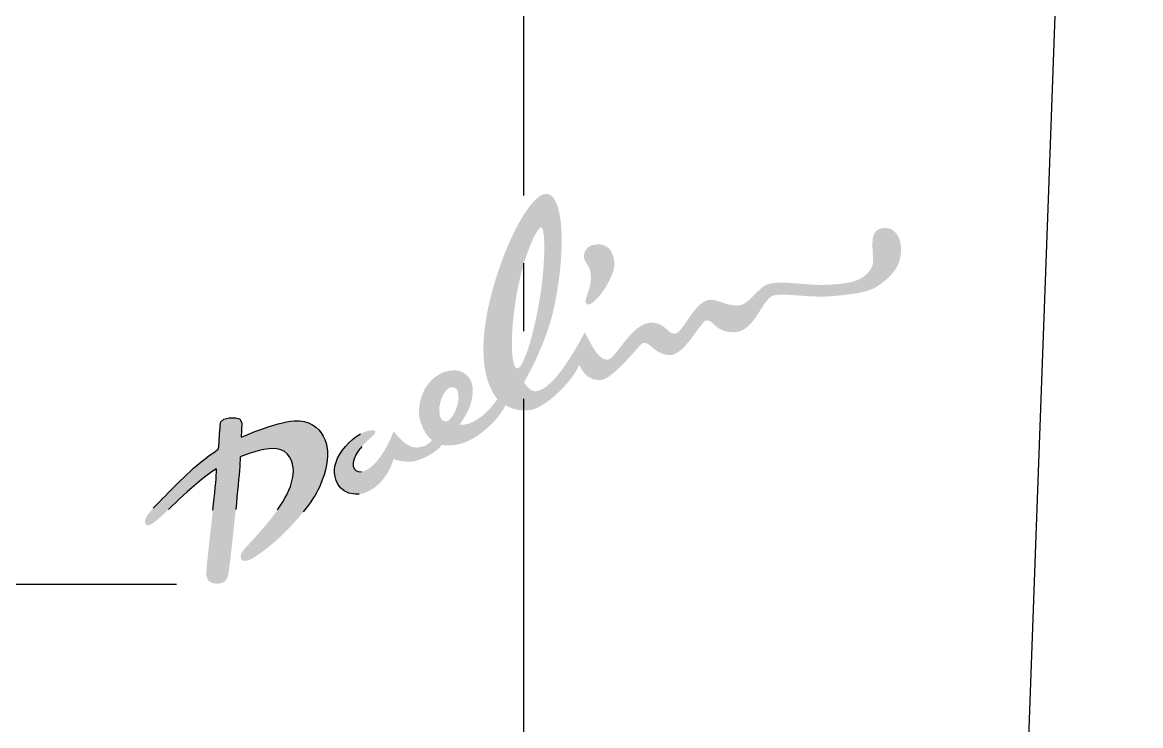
# Model space of a CAD drawing. Extents: x -5628 to -5208, y -2139 to -1842.
# Drawn here: x -5573.59 to -5544.73, y -2045.57 to -2027.41 of the extents above; entities that cross this region are included whole.
import ezdxf

# ---------------------------------------------------------------- set-up
doc = ezdxf.new("R2010")
doc.units = 0
doc.header["$LTSCALE"] = 7
doc.linetypes.add('CENTER', pattern=[2, 1.25, -0.25, 0.25, -0.25])
doc.layers.get('0').update_dxf_attribs({"color": 2, "linetype": 'CONTINUOUS'})
doc.layers.add('D', color=2, linetype='CONTINUOUS')

msp = doc.modelspace()

# ---------------------------------------------------------------- hatches: boundary and pattern name
at = {"layer": 'D', "linetype": 'Continuous'}
h = msp.add_hatch(color=256, dxfattribs=at)
h.paths.add_polyline_path([(-5558.887, -2033.157), (-5558.742, -2033.135), (-5558.639, -2033.145), (-5558.542, -2033.178), (-5558.456, -2033.237), (-5558.385, -2033.328), (-5558.335, -2033.455), (-5558.31, -2033.622), (-5558.316, -2033.724), (-5558.343, -2033.838), (-5558.388, -2033.96), (-5558.446, -2034.084), (-5558.515, -2034.209), (-5558.592, -2034.327), (-5558.672, -2034.436), (-5558.753, -2034.532), (-5558.831, -2034.609), (-5558.903, -2034.663), (-5558.965, -2034.691), (-5559.014, -2034.687), (-5559.049, -2034.654), (-5559.057, -2034.605), (-5559.046, -2034.541), (-5559.021, -2034.464), (-5558.989, -2034.375), (-5558.956, -2034.273), (-5558.93, -2034.161), (-5558.916, -2034.039), (-5558.92, -2033.908), (-5558.951, -2033.769), (-5559.003, -2033.669), (-5559.069, -2033.563), (-5559.102, -2033.461), (-5559.075, -2033.324), (-5559.001, -2033.221)], flags=17)
h.paths.add_polyline_path([(-5560.225, -2032.708), (-5560.202, -2032.699), (-5560.184, -2032.708), (-5560.168, -2032.735), (-5560.154, -2032.778), (-5560.142, -2032.836), (-5560.133, -2032.909), (-5560.126, -2032.996), (-5560.122, -2033.095), (-5560.12, -2033.205), (-5560.121, -2033.327), (-5560.125, -2033.457), (-5560.132, -2033.596), (-5560.142, -2033.743), (-5560.155, -2033.896), (-5560.171, -2034.055), (-5560.19, -2034.219), (-5560.213, -2034.386), (-5560.239, -2034.555), (-5560.268, -2034.724), (-5560.299, -2034.889), (-5560.332, -2035.05), (-5560.366, -2035.205), (-5560.402, -2035.354), (-5560.438, -2035.496), (-5560.475, -2035.63), (-5560.513, -2035.755), (-5560.55, -2035.87), (-5560.588, -2035.975), (-5560.625, -2036.068), (-5560.661, -2036.149), (-5560.696, -2036.217), (-5560.731, -2036.272), (-5560.763, -2036.311), (-5560.794, -2036.334), (-5560.822, -2036.341), (-5560.848, -2036.331), (-5560.872, -2036.305), (-5560.893, -2036.262), (-5560.911, -2036.205), (-5560.926, -2036.134), (-5560.938, -2036.049), (-5560.948, -2035.951), (-5560.953, -2035.842), (-5560.956, -2035.722), (-5560.955, -2035.592), (-5560.95, -2035.453), (-5560.942, -2035.305), (-5560.929, -2035.15), (-5560.913, -2034.987), (-5560.893, -2034.819), (-5560.868, -2034.645), (-5560.84, -2034.467), (-5560.805, -2034.279), (-5560.766, -2034.098), (-5560.725, -2033.925), (-5560.681, -2033.76), (-5560.636, -2033.605), (-5560.59, -2033.459), (-5560.543, -2033.324), (-5560.496, -2033.201), (-5560.45, -2033.089), (-5560.406, -2032.99), (-5560.363, -2032.904), (-5560.323, -2032.832), (-5560.287, -2032.775), (-5560.254, -2032.733)], flags=16)
h.paths.add_polyline_path([(-5562.582, -2036.847), (-5562.504, -2036.824), (-5562.403, -2036.851), (-5562.349, -2036.941), (-5562.333, -2037.114), (-5562.354, -2037.261), (-5562.409, -2037.42), (-5562.485, -2037.566), (-5562.569, -2037.672), (-5562.648, -2037.713), (-5562.756, -2037.678), (-5562.823, -2037.557), (-5562.826, -2037.33), (-5562.791, -2037.166), (-5562.733, -2037.026), (-5562.661, -2036.917)], flags=16)
h.paths.add_polyline_path([(-5564.76, -2037.982), (-5564.651, -2037.948), (-5564.527, -2037.937), (-5564.479, -2037.971), (-5564.507, -2038.044), (-5564.612, -2038.146), (-5564.729, -2038.249), (-5564.832, -2038.355), (-5564.917, -2038.463), (-5564.984, -2038.571), (-5565.029, -2038.675), (-5565.052, -2038.773), (-5565.049, -2038.863), (-5565.02, -2038.942), (-5564.985, -2038.978), (-5564.924, -2039.004), (-5564.839, -2039.008), (-5564.751, -2038.985), (-5564.664, -2038.94), (-5564.579, -2038.876), (-5564.495, -2038.797), (-5564.415, -2038.706), (-5564.338, -2038.604), (-5564.267, -2038.496), (-5564.201, -2038.385), (-5564.142, -2038.272), (-5564.09, -2038.163), (-5564.046, -2038.058), (-5564.011, -2037.962), (-5563.974, -2038.009), (-5563.9, -2038.096), (-5563.799, -2038.199), (-5563.677, -2038.297), (-5563.542, -2038.367), (-5563.403, -2038.387), (-5563.193, -2038.34), (-5563.082, -2038.266), (-5563.016, -2038.192), (-5563.089, -2038.137), (-5563.167, -2038.038), (-5563.24, -2037.909), (-5563.302, -2037.762), (-5563.344, -2037.61), (-5563.357, -2037.466), (-5563.346, -2037.325), (-5563.32, -2037.178), (-5563.277, -2037.031), (-5563.215, -2036.89), (-5563.132, -2036.762), (-5563.048, -2036.664), (-5562.951, -2036.576), (-5562.842, -2036.501), (-5562.722, -2036.442), (-5562.59, -2036.404), (-5562.447, -2036.389), (-5562.326, -2036.403), (-5562.217, -2036.444), (-5562.125, -2036.51), (-5562.051, -2036.596), (-5561.998, -2036.701), (-5561.969, -2036.821), (-5561.965, -2036.953), (-5561.98, -2037.082), (-5562.004, -2037.201), (-5562.038, -2037.312), (-5562.084, -2037.423), (-5562.144, -2037.537), (-5562.218, -2037.661), (-5562.309, -2037.798), (-5562.192, -2037.795), (-5562.074, -2037.768), (-5561.959, -2037.721), (-5561.847, -2037.657), (-5561.74, -2037.581), (-5561.64, -2037.495), (-5561.547, -2037.404), (-5561.464, -2037.312), (-5561.392, -2037.221), (-5561.331, -2037.137), (-5561.377, -2037.075), (-5561.423, -2037.004), (-5561.468, -2036.925), (-5561.51, -2036.837), (-5561.551, -2036.74), (-5561.587, -2036.632), (-5561.62, -2036.513), (-5561.647, -2036.382), (-5561.669, -2036.239), (-5561.684, -2036.083), (-5561.691, -2035.912), (-5561.69, -2035.728), (-5561.685, -2035.614), (-5561.677, -2035.498), (-5561.666, -2035.379), (-5561.651, -2035.258), (-5561.633, -2035.135), (-5561.613, -2035.011), (-5561.59, -2034.885), (-5561.564, -2034.759), (-5561.536, -2034.632), (-5561.505, -2034.504), (-5561.472, -2034.376), (-5561.437, -2034.248), (-5561.4, -2034.121), (-5561.361, -2033.994), (-5561.321, -2033.868), (-5561.279, -2033.744), (-5561.235, -2033.62), (-5561.19, -2033.499), (-5561.144, -2033.38), (-5561.097, -2033.263), (-5561.048, -2033.148), (-5560.999, -2033.037), (-5560.949, -2032.929), (-5560.899, -2032.824), (-5560.848, -2032.723), (-5560.796, -2032.625), (-5560.745, -2032.532), (-5560.693, -2032.444), (-5560.641, -2032.36), (-5560.59, -2032.282), (-5560.538, -2032.209), (-5560.487, -2032.141), (-5560.437, -2032.08), (-5560.387, -2032.025), (-5560.338, -2031.976), (-5560.29, -2031.934), (-5560.243, -2031.898), (-5560.197, -2031.871), (-5560.152, -2031.851), (-5560.109, -2031.838), (-5560.067, -2031.834), (-5560.029, -2031.838), (-5559.992, -2031.85), (-5559.956, -2031.87), (-5559.922, -2031.898), (-5559.89, -2031.933), (-5559.86, -2031.976), (-5559.831, -2032.027), (-5559.805, -2032.085), (-5559.78, -2032.15), (-5559.758, -2032.222), (-5559.738, -2032.302), (-5559.72, -2032.388), (-5559.705, -2032.481), (-5559.693, -2032.581), (-5559.683, -2032.688), (-5559.676, -2032.801), (-5559.671, -2032.921), (-5559.67, -2033.047), (-5559.672, -2033.179), (-5559.677, -2033.318), (-5559.685, -2033.462), (-5559.696, -2033.613), (-5559.711, -2033.769), (-5559.729, -2033.931), (-5559.751, -2034.098), (-5559.776, -2034.271), (-5559.806, -2034.45), (-5559.839, -2034.634), (-5559.87, -2034.782), (-5559.905, -2034.929), (-5559.943, -2035.073), (-5559.986, -2035.214), (-5560.03, -2035.352), (-5560.078, -2035.486), (-5560.126, -2035.616), (-5560.176, -2035.742), (-5560.227, -2035.862), (-5560.277, -2035.977), (-5560.327, -2036.087), (-5560.376, -2036.19), (-5560.424, -2036.287), (-5560.469, -2036.376), (-5560.512, -2036.458), (-5560.551, -2036.532), (-5560.587, -2036.598), (-5560.618, -2036.656), (-5560.644, -2036.704), (-5560.544, -2036.83), (-5560.451, -2036.908), (-5560.351, -2036.932), (-5560.267, -2036.917), (-5560.18, -2036.881), (-5560.093, -2036.827), (-5560.004, -2036.757), (-5559.916, -2036.673), (-5559.828, -2036.578), (-5559.741, -2036.475), (-5559.657, -2036.365), (-5559.576, -2036.251), (-5559.498, -2036.135), (-5559.424, -2036.02), (-5559.356, -2035.908), (-5559.293, -2035.802), (-5559.236, -2035.703), (-5559.187, -2035.615), (-5559.145, -2035.539), (-5559.112, -2035.479), (-5559.088, -2035.435), (-5559.074, -2035.411), (-5559.04, -2035.468), (-5558.992, -2035.561), (-5558.932, -2035.677), (-5558.862, -2035.802), (-5558.781, -2035.923), (-5558.692, -2036.024), (-5558.595, -2036.094), (-5558.492, -2036.117), (-5558.444, -2036.102), (-5558.391, -2036.065), (-5558.334, -2036.009), (-5558.272, -2035.938), (-5558.206, -2035.855), (-5558.135, -2035.764), (-5558.06, -2035.668), (-5557.981, -2035.571), (-5557.898, -2035.477), (-5557.81, -2035.388), (-5557.719, -2035.309), (-5557.624, -2035.243), (-5557.525, -2035.194), (-5557.423, -2035.164), (-5557.317, -2035.159), (-5557.169, -2035.189), (-5557.062, -2035.246), (-5556.98, -2035.314), (-5556.91, -2035.38), (-5556.836, -2035.429), (-5556.744, -2035.445), (-5556.696, -2035.429), (-5556.644, -2035.386), (-5556.588, -2035.321), (-5556.527, -2035.24), (-5556.463, -2035.148), (-5556.394, -2035.048), (-5556.322, -2034.946), (-5556.246, -2034.848), (-5556.167, -2034.757), (-5556.084, -2034.678), (-5555.997, -2034.617), (-5555.908, -2034.579), (-5555.815, -2034.567), (-5555.69, -2034.586), (-5555.573, -2034.624), (-5555.449, -2034.667), (-5555.302, -2034.703), (-5555.117, -2034.719), (-5555.024, -2034.7), (-5554.929, -2034.648), (-5554.834, -2034.573), (-5554.739, -2034.484), (-5554.646, -2034.39), (-5554.555, -2034.303), (-5554.468, -2034.23), (-5554.386, -2034.182), (-5554.298, -2034.154), (-5554.2, -2034.137), (-5554.093, -2034.128), (-5553.978, -2034.126), (-5553.855, -2034.13), (-5553.726, -2034.138), (-5553.59, -2034.149), (-5553.449, -2034.16), (-5553.304, -2034.171), (-5553.153, -2034.18), (-5553.018, -2034.184), (-5552.883, -2034.183), (-5552.749, -2034.178), (-5552.619, -2034.169), (-5552.495, -2034.158), (-5552.38, -2034.145), (-5552.274, -2034.13), (-5552.169, -2034.107), (-5552.057, -2034.068), (-5551.946, -2034.014), (-5551.842, -2033.945), (-5551.752, -2033.861), (-5551.682, -2033.762), (-5551.64, -2033.648), (-5551.631, -2033.52), (-5551.642, -2033.364), (-5551.649, -2033.223), (-5551.65, -2033.098), (-5551.641, -2032.989), (-5551.619, -2032.898), (-5551.582, -2032.824), (-5551.525, -2032.768), (-5551.448, -2032.732), (-5551.346, -2032.715), (-5551.257, -2032.72), (-5551.17, -2032.746), (-5551.09, -2032.796), (-5551.019, -2032.871), (-5550.963, -2032.972), (-5550.925, -2033.102), (-5550.91, -2033.262), (-5550.92, -2033.417), (-5550.951, -2033.556), (-5551, -2033.68), (-5551.062, -2033.789), (-5551.132, -2033.885), (-5551.207, -2033.968), (-5551.283, -2034.039), (-5551.355, -2034.098), (-5551.419, -2034.146), (-5551.47, -2034.185), (-5551.563, -2034.246), (-5551.666, -2034.295), (-5551.776, -2034.335), (-5551.895, -2034.367), (-5552.02, -2034.393), (-5552.15, -2034.414), (-5552.286, -2034.432), (-5552.426, -2034.448), (-5552.569, -2034.464), (-5552.712, -2034.478), (-5552.856, -2034.484), (-5552.999, -2034.486), (-5553.141, -2034.483), (-5553.279, -2034.477), (-5553.414, -2034.469), (-5553.544, -2034.459), (-5553.667, -2034.45), (-5553.783, -2034.443), (-5553.891, -2034.437), (-5553.989, -2034.436), (-5554.076, -2034.438), (-5554.152, -2034.447), (-5554.215, -2034.462), (-5554.275, -2034.494), (-5554.334, -2034.545), (-5554.391, -2034.612), (-5554.449, -2034.692), (-5554.507, -2034.781), (-5554.567, -2034.875), (-5554.629, -2034.971), (-5554.695, -2035.065), (-5554.766, -2035.155), (-5554.843, -2035.236), (-5554.926, -2035.305), (-5555.016, -2035.36), (-5555.115, -2035.395), (-5555.224, -2035.408), (-5555.389, -2035.396), (-5555.517, -2035.36), (-5555.615, -2035.309), (-5555.691, -2035.251), (-5555.754, -2035.193), (-5555.81, -2035.144), (-5555.869, -2035.11), (-5555.938, -2035.1), (-5555.977, -2035.12), (-5556.027, -2035.169), (-5556.086, -2035.243), (-5556.154, -2035.334), (-5556.23, -2035.438), (-5556.311, -2035.548), (-5556.397, -2035.658), (-5556.487, -2035.762), (-5556.58, -2035.854), (-5556.674, -2035.928), (-5556.768, -2035.978), (-5556.862, -2035.998), (-5556.989, -2035.987), (-5557.098, -2035.954), (-5557.192, -2035.904), (-5557.274, -2035.846), (-5557.345, -2035.787), (-5557.41, -2035.735), (-5557.469, -2035.696), (-5557.526, -2035.68), (-5557.583, -2035.692), (-5557.643, -2035.741), (-5557.726, -2035.834), (-5557.813, -2035.933), (-5557.904, -2036.034), (-5557.998, -2036.136), (-5558.093, -2036.235), (-5558.188, -2036.329), (-5558.282, -2036.416), (-5558.373, -2036.492), (-5558.461, -2036.556), (-5558.544, -2036.605), (-5558.621, -2036.636), (-5558.691, -2036.647), (-5558.865, -2036.62), (-5558.994, -2036.553), (-5559.088, -2036.465), (-5559.152, -2036.373), (-5559.194, -2036.296), (-5559.22, -2036.252), (-5559.253, -2036.327), (-5559.299, -2036.41), (-5559.357, -2036.5), (-5559.424, -2036.593), (-5559.501, -2036.689), (-5559.585, -2036.786), (-5559.676, -2036.882), (-5559.771, -2036.975), (-5559.87, -2037.065), (-5559.971, -2037.148), (-5560.072, -2037.223), (-5560.173, -2037.289), (-5560.272, -2037.344), (-5560.368, -2037.386), (-5560.46, -2037.413), (-5560.545, -2037.424), (-5560.658, -2037.424), (-5560.803, -2037.411), (-5560.963, -2037.371), (-5561.123, -2037.291), (-5561.182, -2037.403), (-5561.254, -2037.512), (-5561.335, -2037.618), (-5561.424, -2037.719), (-5561.519, -2037.815), (-5561.618, -2037.904), (-5561.717, -2037.985), (-5561.816, -2038.058), (-5561.912, -2038.121), (-5562.002, -2038.174), (-5562.144, -2038.241), (-5562.279, -2038.287), (-5562.408, -2038.316), (-5562.532, -2038.329), (-5562.652, -2038.328), (-5562.77, -2038.318), (-5562.823, -2038.387), (-5562.905, -2038.46), (-5563.008, -2038.533), (-5563.126, -2038.601), (-5563.251, -2038.662), (-5563.377, -2038.71), (-5563.497, -2038.742), (-5563.604, -2038.753), (-5563.797, -2038.738), (-5563.942, -2038.705), (-5564.013, -2038.679), (-5564.044, -2038.78), (-5564.084, -2038.882), (-5564.134, -2038.983), (-5564.193, -2039.082), (-5564.259, -2039.177), (-5564.333, -2039.265), (-5564.414, -2039.347), (-5564.501, -2039.419), (-5564.593, -2039.481), (-5564.69, -2039.531), (-5564.792, -2039.567), (-5564.897, -2039.587), (-5565.005, -2039.59), (-5565.164, -2039.562), (-5565.288, -2039.505), (-5565.382, -2039.426), (-5565.449, -2039.332), (-5565.494, -2039.231), (-5565.52, -2039.131), (-5565.532, -2039.038), (-5565.534, -2038.961), (-5565.523, -2038.866), (-5565.496, -2038.765), (-5565.454, -2038.661), (-5565.399, -2038.557), (-5565.331, -2038.453), (-5565.254, -2038.354), (-5565.167, -2038.259), (-5565.073, -2038.173), (-5564.973, -2038.096), (-5564.868, -2038.032)])
h.paths.add_polyline_path([(-5568.653, -2038.51), (-5568.535, -2038.429), (-5568.523, -2038.366), (-5568.512, -2038.222), (-5568.5, -2038.038), (-5568.487, -2037.859), (-5568.486, -2037.805), (-5568.466, -2037.722), (-5568.395, -2037.653), (-5568.25, -2037.62), (-5568.091, -2037.621), (-5567.977, -2037.643), (-5567.928, -2037.751), (-5567.932, -2037.94), (-5567.946, -2038.12), (-5567.829, -2038.069), (-5567.709, -2038.018), (-5567.587, -2037.97), (-5567.464, -2037.923), (-5567.342, -2037.88), (-5567.221, -2037.839), (-5567.102, -2037.803), (-5566.987, -2037.77), (-5566.876, -2037.743), (-5566.77, -2037.721), (-5566.671, -2037.705), (-5566.58, -2037.695), (-5566.442, -2037.694), (-5566.318, -2037.712), (-5566.206, -2037.747), (-5566.106, -2037.796), (-5566.019, -2037.857), (-5565.943, -2037.928), (-5565.879, -2038.007), (-5565.826, -2038.092), (-5565.784, -2038.18), (-5565.754, -2038.27), (-5565.734, -2038.359), (-5565.719, -2038.478), (-5565.715, -2038.596), (-5565.722, -2038.713), (-5565.74, -2038.833), (-5565.767, -2038.956), (-5565.804, -2039.085), (-5565.851, -2039.221), (-5565.906, -2039.368), (-5565.93, -2039.424), (-5565.961, -2039.486), (-5565.999, -2039.554), (-5566.042, -2039.627), (-5566.091, -2039.704), (-5566.146, -2039.785), (-5566.207, -2039.869), (-5566.272, -2039.957), (-5566.342, -2040.046), (-5566.416, -2040.138), (-5566.495, -2040.231), (-5566.578, -2040.324), (-5566.664, -2040.418), (-5566.753, -2040.512), (-5566.846, -2040.605), (-5566.942, -2040.696), (-5567.039, -2040.785), (-5567.14, -2040.873), (-5567.242, -2040.957), (-5567.346, -2041.037), (-5567.451, -2041.114), (-5567.557, -2041.186), (-5567.664, -2041.253), (-5567.785, -2041.306), (-5567.878, -2041.311), (-5567.939, -2041.276), (-5567.961, -2041.209), (-5567.938, -2041.118), (-5567.865, -2041.011), (-5567.804, -2040.944), (-5567.74, -2040.873), (-5567.671, -2040.798), (-5567.599, -2040.72), (-5567.525, -2040.637), (-5567.45, -2040.552), (-5567.373, -2040.464), (-5567.297, -2040.373), (-5567.22, -2040.28), (-5567.145, -2040.185), (-5567.072, -2040.088), (-5567.002, -2039.99), (-5566.935, -2039.89), (-5566.872, -2039.79), (-5566.813, -2039.689), (-5566.76, -2039.588), (-5566.713, -2039.487), (-5566.673, -2039.386), (-5566.641, -2039.286), (-5566.617, -2039.187), (-5566.602, -2039.089), (-5566.597, -2038.992), (-5566.601, -2038.904), (-5566.617, -2038.81), (-5566.647, -2038.716), (-5566.692, -2038.625), (-5566.755, -2038.545), (-5566.838, -2038.478), (-5566.942, -2038.431), (-5567.071, -2038.408), (-5567.226, -2038.414), (-5567.357, -2038.435), (-5567.478, -2038.462), (-5567.594, -2038.494), (-5567.71, -2038.531), (-5567.833, -2038.573), (-5567.969, -2038.621), (-5567.968, -2038.655), (-5567.971, -2038.709), (-5567.975, -2038.781), (-5567.981, -2038.87), (-5567.99, -2038.974), (-5567.999, -2039.091), (-5568.011, -2039.22), (-5568.023, -2039.358), (-5568.037, -2039.505), (-5568.052, -2039.659), (-5568.068, -2039.818), (-5568.084, -2039.98), (-5568.101, -2040.145), (-5568.118, -2040.309), (-5568.135, -2040.472), (-5568.152, -2040.632), (-5568.169, -2040.788), (-5568.186, -2040.937), (-5568.202, -2041.078), (-5568.217, -2041.209), (-5568.231, -2041.33), (-5568.245, -2041.437), (-5568.257, -2041.53), (-5568.267, -2041.607), (-5568.276, -2041.667), (-5568.284, -2041.707), (-5568.289, -2041.726), (-5568.348, -2041.825), (-5568.438, -2041.88), (-5568.55, -2041.901), (-5568.677, -2041.89), (-5568.789, -2041.827), (-5568.847, -2041.691), (-5568.848, -2041.664), (-5568.846, -2041.615), (-5568.84, -2041.545), (-5568.832, -2041.456), (-5568.822, -2041.352), (-5568.81, -2041.232), (-5568.795, -2041.101), (-5568.78, -2040.959), (-5568.763, -2040.808), (-5568.746, -2040.652), (-5568.728, -2040.491), (-5568.709, -2040.328), (-5568.691, -2040.165), (-5568.673, -2040.003), (-5568.656, -2039.846), (-5568.64, -2039.694), (-5568.626, -2039.551), (-5568.612, -2039.418), (-5568.601, -2039.296), (-5568.592, -2039.189), (-5568.585, -2039.098), (-5568.582, -2039.025), (-5568.581, -2038.972), (-5568.584, -2038.942), (-5568.591, -2038.936), (-5568.724, -2039.028), (-5568.853, -2039.124), (-5568.979, -2039.222), (-5569.1, -2039.321), (-5569.217, -2039.421), (-5569.329, -2039.521), (-5569.437, -2039.619), (-5569.54, -2039.715), (-5569.638, -2039.808), (-5569.732, -2039.898), (-5569.82, -2039.983), (-5569.903, -2040.062), (-5569.98, -2040.135), (-5570.052, -2040.2), (-5570.118, -2040.258), (-5570.178, -2040.306), (-5570.232, -2040.345), (-5570.28, -2040.373), (-5570.322, -2040.389), (-5570.357, -2040.393), (-5570.385, -2040.383), (-5570.422, -2040.339), (-5570.43, -2040.279), (-5570.403, -2040.199), (-5570.334, -2040.091), (-5570.216, -2039.952), (-5570.043, -2039.774), (-5569.971, -2039.703), (-5569.898, -2039.63), (-5569.825, -2039.555), (-5569.751, -2039.479), (-5569.675, -2039.401), (-5569.597, -2039.323), (-5569.517, -2039.243), (-5569.435, -2039.163), (-5569.35, -2039.082), (-5569.262, -2039), (-5569.171, -2038.919), (-5569.076, -2038.837), (-5568.977, -2038.755), (-5568.874, -2038.673), (-5568.766, -2038.591)])

# ---------------------------------------------------------------- linework, layer by layer
at = {"color": 1, "linetype": 'CENTER'}
msp.add_line((-5560.658, -1967.126), (-5560.658, -2063.725), dxfattribs=at)
at = {"color": 7, "linetype": 'Continuous'}
msp.add_lwpolyline([(-5547.725, -2048.971), (-5547.416, -2040.42), (-5547.101, -2031.741), (-5546.799, -2023.434), (-5546.508, -2015.463), (-5546.227, -2007.805), (-5545.954, -2000.436), (-5545.688, -1993.329), (-5545.427, -1986.47), (-5545.169, -1979.838), (-5544.91, -1973.422), (-5544.728, -1969.14)], dxfattribs=at)
at = {"layer": 'D', "linetype": 'Continuous'}
for p, q in [((-5568.486, -2037.805), (-5568.466, -2037.722)), ((-5568.466, -2037.722), (-5568.395, -2037.653)), ((-5568.395, -2037.653), (-5568.25, -2037.62)), ((-5568.25, -2037.62), (-5568.091, -2037.621)), ((-5568.091, -2037.621), (-5567.977, -2037.643)), ((-5567.977, -2037.643), (-5567.928, -2037.751)), ((-5567.928, -2037.751), (-5567.932, -2037.94)), ((-5566.987, -2037.77), (-5566.876, -2037.743)), ((-5566.876, -2037.743), (-5566.77, -2037.721)), ((-5566.77, -2037.721), (-5566.671, -2037.705)), ((-5566.671, -2037.705), (-5566.58, -2037.695)), ((-5566.58, -2037.695), (-5566.442, -2037.694)), ((-5566.442, -2037.694), (-5566.318, -2037.712)), ((-5566.318, -2037.712), (-5566.206, -2037.747)), ((-5566.206, -2037.747), (-5566.106, -2037.796)), ((-5568.512, -2038.222), (-5568.5, -2038.038)), ((-5568.5, -2038.038), (-5568.487, -2037.859)), ((-5568.487, -2037.859), (-5568.486, -2037.805)), ((-5567.932, -2037.94), (-5567.946, -2038.12)), ((-5567.829, -2038.069), (-5567.709, -2038.018)), ((-5567.709, -2038.018), (-5567.587, -2037.97)), ((-5567.587, -2037.97), (-5567.464, -2037.923)), ((-5567.464, -2037.923), (-5567.342, -2037.88)), ((-5567.342, -2037.88), (-5567.221, -2037.839)), ((-5567.221, -2037.839), (-5567.102, -2037.803)), ((-5567.102, -2037.803), (-5566.987, -2037.77)), ((-5566.106, -2037.796), (-5566.019, -2037.857)), ((-5566.019, -2037.857), (-5565.943, -2037.928)), ((-5565.943, -2037.928), (-5565.879, -2038.007)), ((-5565.879, -2038.007), (-5565.826, -2038.092)), ((-5564.973, -2038.096), (-5564.868, -2038.032)), ((-5568.523, -2038.366), (-5568.512, -2038.222)), ((-5567.946, -2038.12), (-5567.829, -2038.069)), ((-5565.826, -2038.092), (-5565.784, -2038.18)), ((-5565.784, -2038.18), (-5565.754, -2038.27)), ((-5565.754, -2038.27), (-5565.734, -2038.359)), ((-5565.254, -2038.354), (-5565.167, -2038.259)), ((-5565.167, -2038.259), (-5565.073, -2038.173)), ((-5565.073, -2038.173), (-5564.973, -2038.096)), ((-5568.874, -2038.673), (-5568.766, -2038.591)), ((-5568.766, -2038.591), (-5568.653, -2038.51)), ((-5568.653, -2038.51), (-5568.535, -2038.429)), ((-5568.535, -2038.429), (-5568.523, -2038.366)), ((-5567.833, -2038.573), (-5567.969, -2038.621)), ((-5567.969, -2038.621), (-5567.968, -2038.655)), ((-5567.71, -2038.531), (-5567.833, -2038.573)), ((-5567.594, -2038.494), (-5567.71, -2038.531)), ((-5567.478, -2038.462), (-5567.594, -2038.494)), ((-5567.357, -2038.435), (-5567.478, -2038.462)), ((-5567.226, -2038.414), (-5567.357, -2038.435)), ((-5567.071, -2038.408), (-5567.226, -2038.414)), ((-5566.942, -2038.431), (-5567.071, -2038.408)), ((-5566.838, -2038.478), (-5566.942, -2038.431)), ((-5566.755, -2038.545), (-5566.838, -2038.478)), ((-5566.692, -2038.625), (-5566.755, -2038.545)), ((-5566.647, -2038.716), (-5566.692, -2038.625)), ((-5565.734, -2038.359), (-5565.719, -2038.478)), ((-5565.715, -2038.596), (-5565.722, -2038.713)), ((-5565.719, -2038.478), (-5565.715, -2038.596)), ((-5565.454, -2038.661), (-5565.399, -2038.557)), ((-5565.399, -2038.557), (-5565.331, -2038.453)), ((-5565.331, -2038.453), (-5565.254, -2038.354)), ((-5564.984, -2038.571), (-5565.029, -2038.675)), ((-5564.917, -2038.463), (-5564.984, -2038.571)), ((-5564.832, -2038.355), (-5564.917, -2038.463)), ((-5569.262, -2039), (-5569.171, -2038.919)), ((-5569.171, -2038.919), (-5569.076, -2038.837)), ((-5569.076, -2038.837), (-5568.977, -2038.755)), ((-5568.977, -2038.755), (-5568.874, -2038.673)), ((-5567.981, -2038.87), (-5567.99, -2038.974)), ((-5567.975, -2038.781), (-5567.981, -2038.87)), ((-5567.971, -2038.709), (-5567.975, -2038.781)), ((-5567.968, -2038.655), (-5567.971, -2038.709)), ((-5566.617, -2038.81), (-5566.647, -2038.716)), ((-5566.601, -2038.904), (-5566.617, -2038.81)), ((-5566.597, -2038.992), (-5566.601, -2038.904)), ((-5565.74, -2038.833), (-5565.767, -2038.956)), ((-5565.722, -2038.713), (-5565.74, -2038.833)), ((-5565.534, -2038.961), (-5565.523, -2038.866)), ((-5565.523, -2038.866), (-5565.496, -2038.765)), ((-5565.496, -2038.765), (-5565.454, -2038.661)), ((-5565.029, -2038.675), (-5565.052, -2038.773)), ((-5565.052, -2038.773), (-5565.049, -2038.863)), ((-5565.049, -2038.863), (-5565.02, -2038.942)), ((-5569.517, -2039.243), (-5569.435, -2039.163)), ((-5569.435, -2039.163), (-5569.35, -2039.082)), ((-5569.35, -2039.082), (-5569.262, -2039)), ((-5568.853, -2039.124), (-5568.979, -2039.222)), ((-5568.724, -2039.028), (-5568.853, -2039.124)), ((-5568.591, -2038.936), (-5568.724, -2039.028)), ((-5568.601, -2039.296), (-5568.592, -2039.189)), ((-5568.592, -2039.189), (-5568.585, -2039.098)), ((-5568.584, -2038.942), (-5568.591, -2038.936)), ((-5568.585, -2039.098), (-5568.582, -2039.025)), ((-5568.581, -2038.972), (-5568.584, -2038.942)), ((-5568.582, -2039.025), (-5568.581, -2038.972)), ((-5567.999, -2039.091), (-5568.011, -2039.22)), ((-5567.99, -2038.974), (-5567.999, -2039.091)), ((-5566.641, -2039.286), (-5566.617, -2039.187)), ((-5566.617, -2039.187), (-5566.602, -2039.089)), ((-5566.602, -2039.089), (-5566.597, -2038.992)), ((-5566.597, -2038.992), (-5566.597, -2038.992)), ((-5565.804, -2039.085), (-5565.851, -2039.221)), ((-5565.767, -2038.956), (-5565.804, -2039.085)), ((-5565.532, -2039.038), (-5565.534, -2038.961)), ((-5565.52, -2039.131), (-5565.532, -2039.038)), ((-5565.494, -2039.231), (-5565.52, -2039.131)), ((-5565.02, -2038.942), (-5564.985, -2038.978)), ((-5564.985, -2038.978), (-5564.924, -2039.004)), ((-5564.924, -2039.004), (-5564.839, -2039.008)), ((-5569.825, -2039.555), (-5569.751, -2039.479)), ((-5569.751, -2039.479), (-5569.675, -2039.401)), ((-5569.675, -2039.401), (-5569.597, -2039.323)), ((-5569.597, -2039.323), (-5569.517, -2039.243)), ((-5569.217, -2039.421), (-5569.329, -2039.521)), ((-5569.1, -2039.321), (-5569.217, -2039.421)), ((-5568.979, -2039.222), (-5569.1, -2039.321)), ((-5568.626, -2039.551), (-5568.612, -2039.418)), ((-5568.612, -2039.418), (-5568.601, -2039.296)), ((-5568.023, -2039.358), (-5568.037, -2039.505)), ((-5568.011, -2039.22), (-5568.023, -2039.358)), ((-5566.76, -2039.588), (-5566.713, -2039.487)), ((-5566.713, -2039.487), (-5566.673, -2039.386)), ((-5566.673, -2039.386), (-5566.641, -2039.286)), ((-5565.961, -2039.486), (-5565.999, -2039.554)), ((-5565.93, -2039.424), (-5565.961, -2039.486)), ((-5565.906, -2039.368), (-5565.93, -2039.424)), ((-5565.851, -2039.221), (-5565.906, -2039.368)), ((-5565.449, -2039.332), (-5565.494, -2039.231)), ((-5565.382, -2039.426), (-5565.449, -2039.332)), ((-5565.288, -2039.505), (-5565.382, -2039.426)), ((-5570.216, -2039.952), (-5570.043, -2039.774)), ((-5570.043, -2039.774), (-5569.971, -2039.703)), ((-5569.971, -2039.703), (-5569.898, -2039.63)), ((-5569.898, -2039.63), (-5569.825, -2039.555)), ((-5569.54, -2039.715), (-5569.638, -2039.808)), ((-5569.437, -2039.619), (-5569.54, -2039.715)), ((-5569.329, -2039.521), (-5569.437, -2039.619)), ((-5568.656, -2039.846), (-5568.64, -2039.694)), ((-5568.64, -2039.694), (-5568.626, -2039.551)), ((-5568.052, -2039.659), (-5568.068, -2039.818)), ((-5568.037, -2039.505), (-5568.052, -2039.659)), ((-5566.872, -2039.79), (-5566.813, -2039.689)), ((-5566.813, -2039.689), (-5566.76, -2039.588)), ((-5566.146, -2039.785), (-5566.207, -2039.869)), ((-5566.091, -2039.704), (-5566.146, -2039.785)), ((-5566.042, -2039.627), (-5566.091, -2039.704)), ((-5565.999, -2039.554), (-5566.042, -2039.627)), ((-5565.164, -2039.562), (-5565.288, -2039.505)), ((-5565.005, -2039.59), (-5565.164, -2039.562)), ((-5564.897, -2039.587), (-5565.005, -2039.59)), ((-5569.732, -2039.898), (-5569.82, -2039.983)), ((-5569.638, -2039.808), (-5569.732, -2039.898)), ((-5568.673, -2040.003), (-5568.656, -2039.846)), ((-5568.068, -2039.818), (-5568.084, -2039.98)), ((-5567.002, -2039.99), (-5566.935, -2039.89)), ((-5566.935, -2039.89), (-5566.872, -2039.79)), ((-5566.272, -2039.957), (-5566.342, -2040.046)), ((-5566.207, -2039.869), (-5566.272, -2039.957))]:
    msp.add_line(p, q, dxfattribs=at)
at = {"layer": 'D'}
msp.add_line((-5569.612, -2041.918), (-5586.335, -2041.918), dxfattribs=at)

doc.saveas('drawing.dxf')
